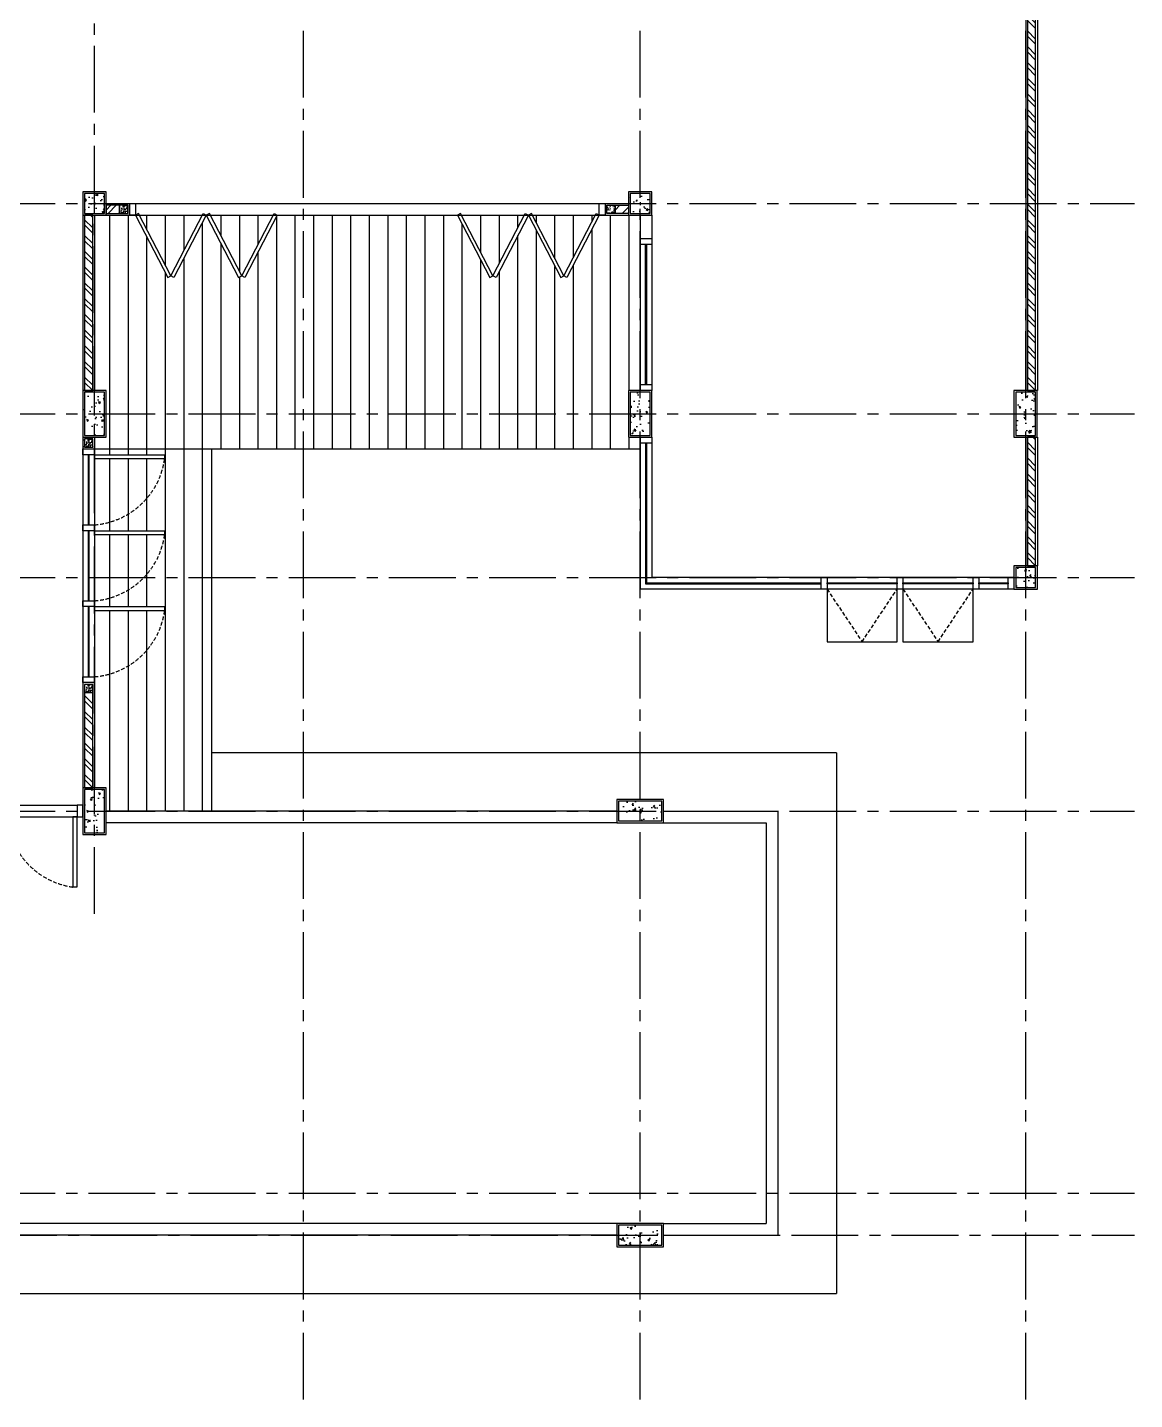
# Model space of a CAD drawing. Header units: millimetres. Extents: x 3619198 to 7257128, y 1926389 to 3866821.
# Drawn here: x 3629590 to 3639066, y 1926389 to 1938133 of the extents above; entities that cross this region are included whole.
import ezdxf

# ---------------------------------------------------------------- set-up
doc = ezdxf.new("R2010")
doc.units = ezdxf.units.MM
doc.linetypes.add('CENTER2', pattern=[28.575, 19.05, -3.175, 3.175, -3.175])
doc.linetypes.add('HIDDEN2', pattern=[4.7625, 3.175, -1.5875])
for name, color, linetype in [('01', 1, 'Continuous'), ('02', 2, 'Continuous'), ('03', 3, 'Continuous'), ('05', 4, 'Continuous'), ('GL', 253, 'CENTER2'), ('hatch', 253, 'Continuous'), ('lay', 253, 'HIDDEN2')]:
    doc.layers.add(name, color=color, linetype=linetype)
pattern_1 = [(50, (2450, 8470), (54.6554007, -4.78172566), [5.715, -62.865]), (355, (2450, 8470), (-10.5730264, 57.3170536), [4.572, -50.29217525]), (100.4514447, (2454.555, 8469.6), (44.0823741, 52.5353256), [4.85700264, -53.4270734]), (46.1842, (2450, 8485.24), (81.3237123, -12.6126984), [8.5725, -94.2975]), (96.6355576, (2456.78, 8484.19), (71.2212402, 74.2278374), [7.285507, -80.1406824]), (351.1841512, (2450, 8485.24), (71.2212402, 74.2278374), [6.8579901, -75.4379196]), (21, (2457.62, 8481.43), (45.4843174, -30.67955946), [5.715, -62.865]), (326, (2457.62, 8481.43), (18.5406085, 55.2563898), [4.572, -50.292]), (71.451445, (2461.41, 8478.873), (64.0249258, 24.57683067), [4.85700264, -53.4269813]), (37.5, (2450, 8470), (0.926580975, 25.36651166), [0, -49.6824, 0, -51.054, 0, -50.4825]), (7.5, (2450, 8470), (20.04589875, 30.05417245), [0, -29.1084, 0, -48.5394, 0, -19.2405]), (327.5, (2433.007, 8470), (40.67717855, -1.7186232), [0, -19.05, 0, -59.436, 0, -78.867]), (317.5, (2425.387, 8470), (44.43875442, 7.6279473), [0, -24.765, 0, -39.4716, 0, -56.007])]
pattern_2 = [(45, (5300, 8470), (-67.351921, 67.351921), []), (45, (5344.9, 8470), (-67.351921, 67.351921), [])]

# ---------------------------------------------------------------- blocks, each defined once
blk = doc.blocks.new('C1')
at = {"layer": 'hatch'}
h = blk.add_hatch(dxfattribs=at)
h.set_pattern_fill('AR-CONC', color=256)
h.paths.add_polyline_path([(3631429, 1930837), (3631429, 1930667), (3631799, 1930667), (3631799, 1930837)])
at = {"layer": '01'}
blk.add_lwpolyline([(3631414, 1930852), (3631414, 1930652), (3631814, 1930652), (3631814, 1930852)], close=True, dxfattribs=at)
at = {"layer": '05'}
blk.add_lwpolyline([(3631429, 1930837), (3631429, 1930667), (3631799, 1930667), (3631799, 1930837)], close=True, dxfattribs=at)
for points in [[(3631614, 1930765), (3631614, 1930738)], [(3631600, 1930752), (3631627, 1930752)]]:
    blk.add_lwpolyline(points, dxfattribs=at)
blk = doc.blocks.new('C2')
at = {"layer": 'hatch'}
h = blk.add_hatch(dxfattribs=at)
h.set_pattern_fill('AR-CONC', color=256)
h.paths.add_polyline_path([(3632139, 1930805), (3632309, 1930805), (3632309, 1930975), (3632139, 1930975)])
at = {"layer": '01'}
blk.add_lwpolyline([(3632124, 1930790), (3632324, 1930790), (3632324, 1930990), (3632124, 1930990)], close=True, dxfattribs=at)
at = {"layer": '05'}
blk.add_lwpolyline([(3632139, 1930805), (3632309, 1930805), (3632309, 1930975), (3632139, 1930975)], close=True, dxfattribs=at)
for points in [[(3632211, 1930890), (3632238, 1930890)], [(3632224, 1930903), (3632224, 1930876)]]:
    blk.add_lwpolyline(points, dxfattribs=at)
blk = doc.blocks.new('AD1')
at = {"layer": '01'}
for points in [[(3628814, 1931476), (3630014, 1931476)], [(3628814, 1931376), (3628814, 1930776), (3628849, 1930776), (3628849, 1931376), (3628814, 1931376)], [(3628814, 1931376), (3630014, 1931376)], [(3629979, 1931376), (3629979, 1930776), (3630014, 1930776), (3630014, 1931376), (3629979, 1931376)]]:
    blk.add_lwpolyline(points, dxfattribs=at)
at = {"layer": '02'}
for points in [[(3628764, 1931376), (3628814, 1931376), (3628814, 1931476), (3628764, 1931476)], [(3630014, 1931376), (3630064, 1931376), (3630064, 1931476), (3630014, 1931476)]]:
    blk.add_lwpolyline(points, close=True, dxfattribs=at)
at = {"layer": 'lay', "ltscale": 10}
for centre, start, end in [((3628759, 1931426), 277.8635, 355.5781), ((3630069, 1931426), 184.4219, 262.1365)]:
    blk.add_arc(centre, 657, start, end, dxfattribs=at)

msp = doc.modelspace()

# ---------------------------------------------------------------- hatches: boundary and pattern name
at = {"layer": 'hatch'}
h = msp.add_hatch(dxfattribs=at)
h.set_pattern_fill('ANSI32', color=256, scale=10, angle=90)
h.set_pattern_definition([(135, (5566289.33, -1692873.32), (-67.351921, -67.351921), []), (135, (5566289.33, -1692828.42), (-67.351921, -67.351921), [])])
h.paths.add_polyline_path([(3638218.8, 1935025.5), (3638218.8, 1940625.5), (3638148.8, 1940625.5), (3638148.8, 1935025.5)])
h = msp.add_hatch(dxfattribs=at)
h.set_pattern_fill('ANSI32', color=256, scale=10, angle=90)
h.set_pattern_definition([(135, (5558219.33, -1692873.32), (-67.351921, -67.351921), []), (135, (5558219.33, -1692828.42), (-67.351921, -67.351921), [])])
h.paths.add_polyline_path([(3630148.8, 1935025.5), (3630148.8, 1936525.5), (3630078.8, 1936525.5), (3630078.8, 1935025.5)])
h = msp.add_hatch(dxfattribs=at)
h.set_pattern_fill('ANSI31', color=256, scale=50, angle=45)
h.paths.add_polyline_path([(3631953.8, 1936525.5), (3631727.1, 1936525.5), (3631450.4, 1935993.1), (3631423.8, 1936007), (3631397.2, 1935993.1), (3631120.5, 1936525.5), (3630843.8, 1935993.1), (3630817.2, 1936007), (3630790.5, 1935993.1), (3630513.8, 1936525.5), (3630263.8, 1936525.5), (3630163.8, 1936525.5), (3630163.8, 1935025.5), (3630263.8, 1935025.5), (3630263.8, 1934825.5), (3631953.8, 1934825.5)])
h.paths.add_polyline_path([(3631693.3, 1936525.5), (3631154.3, 1936525.5), (3631423.8, 1936007)], flags=17)
h.paths.add_polyline_path([(3631086.7, 1936525.5), (3630547.6, 1936525.5), (3630817.2, 1936007)], flags=17)
h.paths.add_polyline_path([(3634833.8, 1936525.5), (3634733.8, 1936525.5), (3634483.8, 1936525.5), (3634207.1, 1935993.1), (3634180.5, 1936007), (3634153.9, 1935993.1), (3633877.2, 1936525.5), (3633600.5, 1935993.1), (3633573.8, 1936007), (3633547.2, 1935993.1), (3633270.5, 1936525.5), (3631953.8, 1936525.5), (3631953.8, 1934825.5), (3634733.8, 1934825.5), (3634733.8, 1935025.5), (3634833.8, 1935025.5)])
h.paths.add_polyline_path([(3633843.4, 1936525.5), (3633304.3, 1936525.5), (3633573.8, 1936007)], flags=17)
h.paths.add_polyline_path([(3634450, 1936525.5), (3633911, 1936525.5), (3634180.5, 1936007)], flags=17)
h.paths.add_polyline_path([(3634733.8, 1934825.5), (3631953.8, 1934825.5), (3631953.8, 1934525.5), (3634833.8, 1934525.5), (3634833.8, 1934625.5), (3634733.8, 1934625.5)])
h.paths.add_polyline_path([(3631953.8, 1934825.5), (3630263.8, 1934825.5), (3630263.8, 1934625.5), (3630163.8, 1934625.5), (3630163.8, 1934525.5), (3631953.8, 1934525.5)])
h = msp.add_hatch(dxfattribs=at)
h.set_pattern_fill('ANSI32', color=256, scale=10)
h.set_pattern_definition(pattern_2)
h.paths.add_polyline_path([(3630263.8, 1936540.5), (3630378.8, 1936540.5), (3630378.8, 1936610.5), (3630263.8, 1936610.5)])
h = msp.add_hatch(dxfattribs=at)
h.set_pattern_fill('AR-CONC', color=256, scale=0.3)
h.set_pattern_definition(pattern_1)
h.paths.add_polyline_path([(3630378.8, 1936540.5), (3630448.8, 1936540.5), (3630448.8, 1936610.5), (3630378.8, 1936610.5)])
h = msp.add_hatch(dxfattribs=at)
h.set_pattern_fill('AR-CONC', color=256, scale=0.3)
h.set_pattern_definition(pattern_1)
h.paths.add_polyline_path([(3634618.8, 1936540.5), (3634548.8, 1936540.5), (3634548.8, 1936610.5), (3634618.8, 1936610.5)])
h = msp.add_hatch(dxfattribs=at)
h.set_pattern_fill('ANSI32', color=256, scale=10)
h.set_pattern_definition(pattern_2)
h.paths.add_polyline_path([(3634733.8, 1936540.5), (3634618.8, 1936540.5), (3634618.8, 1936610.5), (3634733.8, 1936610.5)])
h = msp.add_hatch(dxfattribs=at)
h.set_pattern_fill('AR-CONC', color=256, scale=0.3)
h.set_pattern_definition([(50, (2150, 6470), (54.6554007, -4.78172566), [5.715, -62.865]), (355, (2150, 6470), (-10.5730264, 57.3170536), [4.572, -50.29217525]), (100.4514447, (2154.555, 6469.6), (44.0823741, 52.5353256), [4.85700264, -53.4270734]), (46.1842, (2150, 6485.24), (81.3237123, -12.6126984), [8.5725, -94.2975]), (96.6355576, (2156.78, 6484.19), (71.2212402, 74.2278374), [7.285507, -80.1406824]), (351.1841512, (2150, 6485.24), (71.2212402, 74.2278374), [6.8579901, -75.4379196]), (21, (2157.62, 6481.43), (45.4843174, -30.67955946), [5.715, -62.865]), (326, (2157.62, 6481.43), (18.5406085, 55.2563898), [4.572, -50.292]), (71.451445, (2161.41, 6478.873), (64.0249258, 24.57683067), [4.85700264, -53.4269813]), (37.5, (2150, 6470), (0.926580975, 25.36651166), [0, -49.6824, 0, -51.054, 0, -50.4825]), (7.5, (2150, 6470), (20.04589875, 30.05417245), [0, -29.1084, 0, -48.5394, 0, -19.2405]), (327.5, (2133.007, 6470), (40.67717855, -1.7186232), [0, -19.05, 0, -59.436, 0, -78.867]), (317.5, (2125.387, 6470), (44.43875442, 7.6279473), [0, -24.765, 0, -39.4716, 0, -56.007])])
h.paths.add_polyline_path([(3630078.8, 1934540.5), (3630148.8, 1934540.5), (3630148.8, 1934610.5), (3630078.8, 1934610.5)])
h = msp.add_hatch(dxfattribs=at)
h.set_pattern_fill('ANSI31', color=256, scale=50, angle=45)
h.paths.add_polyline_path([(3630763.8, 1934440.5), (3630163.8, 1934440.5), (3630163.8, 1933875.5, 0.3527178)], flags=16)
h.paths.add_polyline_path([(3631163.8, 1934525.5), (3630163.8, 1934525.5), (3630163.8, 1934475.5), (3630763.8, 1934475.5), (3630763.8, 1934440.5, -0.3527178), (3630163.8, 1933875.5), (3630163.8, 1933825.5), (3630763.8, 1933825.5), (3630763.8, 1933790.5, -0.1582358), (3630587, 1933425.5), (3631163.8, 1933425.5)])
h.paths.add_polyline_path([(3630763.8, 1933790.5), (3630163.8, 1933790.5), (3630163.8, 1933425.5), (3630587, 1933425.5, 0.1582358)], flags=16)
h.paths.add_polyline_path([(3630587, 1933425.5), (3630163.8, 1933425.5), (3630163.8, 1933225.5, 0.1842013)], flags=17)
h.paths.add_polyline_path([(3631163.8, 1933425.5), (3630587, 1933425.5, -0.1842013), (3630163.8, 1933225.5), (3630163.8, 1933175.5), (3630763.8, 1933175.5), (3630763.8, 1933140.5, -0.3527178), (3630163.8, 1932575.5), (3630163.8, 1932525.5), (3630163.8, 1931625.5), (3630263.8, 1931625.5), (3630263.8, 1931425.5), (3631163.8, 1931425.5)])
h.paths.add_polyline_path([(3630763.8, 1933140.5), (3630163.8, 1933140.5), (3630163.8, 1932575.5, 0.3527178)], flags=16)
h = msp.add_hatch(dxfattribs=at)
h.set_pattern_fill('ANSI32', color=256, scale=10, angle=90)
h.set_pattern_definition([(135, (5566289.33, -1694373.32), (-67.351921, -67.351921), []), (135, (5566289.33, -1694328.42), (-67.351921, -67.351921), [])])
h.paths.add_polyline_path([(3638218.8, 1933525.5), (3638218.8, 1934625.5), (3638148.8, 1934625.5), (3638148.8, 1933525.5)])
h = msp.add_hatch(dxfattribs=at)
h.set_pattern_fill('AR-CONC', color=256, scale=0.3)
h.set_pattern_definition([(50, (2150, 4370), (54.6554007, -4.78172566), [5.715, -62.865]), (355, (2150, 4370), (-10.5730264, 57.3170536), [4.572, -50.29217525]), (100.4514447, (2154.555, 4369.6), (44.0823741, 52.5353256), [4.85700264, -53.4270734]), (46.1842, (2150, 4385.24), (81.3237123, -12.6126984), [8.5725, -94.2975]), (96.6355576, (2156.78, 4384.19), (71.2212402, 74.2278374), [7.285507, -80.1406824]), (351.1841512, (2150, 4385.24), (71.2212402, 74.2278374), [6.8579901, -75.4379196]), (21, (2157.62, 4381.43), (45.4843174, -30.67955946), [5.715, -62.865]), (326, (2157.62, 4381.43), (18.5406085, 55.2563898), [4.572, -50.292]), (71.451445, (2161.41, 4378.873), (64.0249258, 24.57683067), [4.85700264, -53.4269813]), (37.5, (2150, 4370), (0.926580975, 25.36651166), [0, -49.6824, 0, -51.054, 0, -50.4825]), (7.5, (2150, 4370), (20.04589875, 30.05417245), [0, -29.1084, 0, -48.5394, 0, -19.2405]), (327.5, (2133.007, 4370), (40.67717855, -1.7186232), [0, -19.05, 0, -59.436, 0, -78.867]), (317.5, (2125.387, 4370), (44.43875442, 7.6279473), [0, -24.765, 0, -39.4716, 0, -56.007])])
h.paths.add_polyline_path([(3630078.8, 1932440.5), (3630148.8, 1932440.5), (3630148.8, 1932510.5), (3630078.8, 1932510.5)])
h = msp.add_hatch(dxfattribs=at)
h.set_pattern_fill('ANSI32', color=256, scale=10, angle=90)
h.set_pattern_definition([(135, (5558219.33, -1696273.32), (-67.351921, -67.351921), []), (135, (5558219.33, -1696228.42), (-67.351921, -67.351921), [])])
h.paths.add_polyline_path([(3630148.8, 1931625.5), (3630148.8, 1932440.5), (3630078.8, 1932440.5), (3630078.8, 1931625.5)])

# ---------------------------------------------------------------- linework, layer by layer
at = {"layer": '01'}
for points in [[(3638133.8, 1940625.5), (3638133.8, 1935025.5)], [(3638233.8, 1940625.5), (3638233.8, 1935025.5)], [(3630063.8, 1936525.5), (3630063.8, 1935025.5)], [(3630163.8, 1936525.5), (3630163.8, 1935025.5)], [(3630263.8, 1936625.5), (3634733.8, 1936625.5)], [(3630263.8, 1936525.5), (3634733.8, 1936525.5)], [(3630463.8, 1936625.5), (3630463.8, 1936525.5)], [(3630513.8, 1936525.5), (3630790.5, 1935993.1), (3630817.2, 1936007), (3630540.4, 1936539.3), (3630513.8, 1936525.5)], [(3631120.5, 1936525.5), (3630843.8, 1935993.1), (3630817.2, 1936007), (3631093.9, 1936539.3), (3631120.5, 1936525.5)], [(3631120.5, 1936525.5), (3631397.2, 1935993.1), (3631423.8, 1936007), (3631147.1, 1936539.3), (3631120.5, 1936525.5)], [(3631727.1, 1936525.5), (3631450.4, 1935993.1), (3631423.8, 1936007), (3631700.5, 1936539.3), (3631727.1, 1936525.5)], [(3633270.5, 1936525.5), (3633547.2, 1935993.1), (3633573.8, 1936007), (3633297.1, 1936539.3), (3633270.5, 1936525.5)], [(3633877.2, 1936525.5), (3633600.5, 1935993.1), (3633573.8, 1936007), (3633850.5, 1936539.3), (3633877.2, 1936525.5)], [(3633877.2, 1936525.5), (3634153.9, 1935993.1), (3634180.5, 1936007), (3633903.8, 1936539.3), (3633877.2, 1936525.5)], [(3634483.8, 1936525.5), (3634207.1, 1935993.1), (3634180.5, 1936007), (3634457.2, 1936539.3), (3634483.8, 1936525.5)], [(3634533.8, 1936625.5), (3634533.8, 1936525.5)], [(3634833.8, 1936525.5), (3634833.8, 1935025.5)], [(3634933.8, 1936525.5), (3634933.8, 1935025.5)], [(3630063.8, 1934625.5), (3630063.8, 1931625.5)], [(3630163.8, 1934625.5), (3630163.8, 1931625.5)], [(3634833.8, 1934625.5), (3634833.8, 1933325.5)], [(3634933.8, 1934625.5), (3634933.8, 1933425.5)], [(3638133.8, 1934625.5), (3638133.8, 1933525.5)], [(3638233.8, 1934625.5), (3638233.8, 1933525.5)], [(3630163.8, 1934475.5), (3630763.8, 1934475.5), (3630763.8, 1934440.5), (3630163.8, 1934440.5), (3630163.8, 1934475.5)], [(3630163.8, 1933825.5), (3630763.8, 1933825.5), (3630763.8, 1933790.5), (3630163.8, 1933790.5), (3630163.8, 1933825.5)], [(3638033.8, 1933425.5), (3634933.8, 1933425.5)], [(3638033.8, 1933325.5), (3634833.8, 1933325.5)], [(3636433.8, 1933325.5), (3636433.8, 1932875.5), (3637033.8, 1932875.5), (3637033.8, 1933325.5)], [(3637083.8, 1933325.5), (3637083.8, 1932875.5), (3637683.8, 1932875.5), (3637683.8, 1933325.5)], [(3630163.8, 1933175.5), (3630763.8, 1933175.5), (3630763.8, 1933140.5), (3630163.8, 1933140.5), (3630163.8, 1933175.5)], [(3634633.8, 1931425.5), (3630263.8, 1931425.5)], [(3635033.8, 1931425.5), (3636013.8, 1931425.5)], [(3636013.8, 1931425.5), (3636013.8, 1927795.5)], [(3634633.8, 1931325.5), (3630263.8, 1931325.5)], [(3635033.8, 1931325.5), (3635913.8, 1931325.5)], [(3635913.8, 1931325.5), (3635913.8, 1927895.5)], [(3634633.8, 1927895.5), (3628763.8, 1927895.5)], [(3635033.8, 1927895.5), (3635913.8, 1927895.5)], [(3634633.8, 1927795.5), (3628763.8, 1927795.5)], [(3635033.8, 1927795.5), (3636013.8, 1927795.5)]]:
    msp.add_lwpolyline(points, dxfattribs=at)
at = {"layer": '02'}
for points in [[(3638218.8, 1935025.5), (3638218.8, 1940625.5), (3638148.8, 1940625.5), (3638148.8, 1935025.5)], [(3630148.8, 1935025.5), (3630148.8, 1936525.5), (3630078.8, 1936525.5), (3630078.8, 1935025.5)], [(3630263.8, 1936540.5), (3630378.8, 1936540.5), (3630378.8, 1936610.5), (3630263.8, 1936610.5)], [(3634733.8, 1936540.5), (3634618.8, 1936540.5), (3634618.8, 1936610.5), (3634733.8, 1936610.5)], [(3638218.8, 1933525.5), (3638218.8, 1934625.5), (3638148.8, 1934625.5), (3638148.8, 1933525.5)], [(3630148.8, 1931625.5), (3630148.8, 1932440.5), (3630078.8, 1932440.5), (3630078.8, 1931625.5)]]:
    msp.add_lwpolyline(points, close=True, dxfattribs=at)
for points in [[(3630463.8, 1936625.5), (3630513.8, 1936625.5), (3630513.8, 1936525.5), (3630463.8, 1936525.5), (3630463.8, 1936625.5)], [(3634483.8, 1936625.5), (3634533.8, 1936625.5), (3634533.8, 1936525.5), (3634483.8, 1936525.5), (3634483.8, 1936625.5)], [(3634833.8, 1936275.5), (3634833.8, 1936325.5), (3634933.8, 1936325.5), (3634933.8, 1936275.5), (3634833.8, 1936275.5)], [(3634888.8, 1936275.5), (3634888.8, 1935075.5), (3634878.8, 1935075.5), (3634878.8, 1936275.5), (3634888.8, 1936275.5)], [(3634833.8, 1935025.5), (3634833.8, 1935075.5), (3634933.8, 1935075.5), (3634933.8, 1935025.5), (3634833.8, 1935025.5)], [(3630063.8, 1934475.5), (3630063.8, 1934525.5), (3630163.8, 1934525.5), (3630163.8, 1934475.5), (3630063.8, 1934475.5)], [(3634833.8, 1934575.5), (3634833.8, 1934625.5), (3634933.8, 1934625.5), (3634933.8, 1934575.5), (3634833.8, 1934575.5)], [(3634878.8, 1934575.5), (3634878.8, 1933370.5), (3636383.8, 1933370.5)], [(3634888.8, 1934575.5), (3634888.8, 1933380.5), (3636383.8, 1933380.5)], [(3630108.8, 1934475.5), (3630108.8, 1933875.5), (3630118.8, 1933875.5), (3630118.8, 1934475.5), (3630108.8, 1934475.5)], [(3630063.8, 1933825.5), (3630063.8, 1933875.5), (3630163.8, 1933875.5), (3630163.8, 1933825.5), (3630063.8, 1933825.5)], [(3630108.8, 1933825.5), (3630108.8, 1933225.5), (3630118.8, 1933225.5), (3630118.8, 1933825.5), (3630108.8, 1933825.5)], [(3636383.8, 1933425.5), (3636433.8, 1933425.5), (3636433.8, 1933325.5), (3636383.8, 1933325.5), (3636383.8, 1933425.5)], [(3636433.8, 1933380.5), (3637033.8, 1933380.5), (3637033.8, 1933370.5), (3636433.8, 1933370.5), (3636433.8, 1933380.5)], [(3637033.8, 1933425.5), (3637083.8, 1933425.5), (3637083.8, 1933325.5), (3637033.8, 1933325.5), (3637033.8, 1933425.5)], [(3637083.8, 1933380.5), (3637683.8, 1933380.5), (3637683.8, 1933370.5), (3637083.8, 1933370.5), (3637083.8, 1933380.5)], [(3637683.8, 1933425.5), (3637733.8, 1933425.5), (3637733.8, 1933325.5), (3637683.8, 1933325.5), (3637683.8, 1933425.5)], [(3637733.8, 1933380.5), (3637983.8, 1933380.5), (3637983.8, 1933370.5), (3637733.8, 1933370.5), (3637733.8, 1933380.5)], [(3637983.8, 1933425.5), (3638033.8, 1933425.5), (3638033.8, 1933325.5), (3637983.8, 1933325.5), (3637983.8, 1933425.5)], [(3630063.8, 1933175.5), (3630063.8, 1933225.5), (3630163.8, 1933225.5), (3630163.8, 1933175.5), (3630063.8, 1933175.5)], [(3630108.8, 1933175.5), (3630108.8, 1932575.5), (3630118.8, 1932575.5), (3630118.8, 1933175.5), (3630108.8, 1933175.5)], [(3630063.8, 1932525.5), (3630063.8, 1932575.5), (3630163.8, 1932575.5), (3630163.8, 1932525.5), (3630063.8, 1932525.5)]]:
    msp.add_lwpolyline(points, dxfattribs=at)
at = {"layer": '03'}
for points in [[(3630378.8, 1936540.5), (3630448.8, 1936540.5), (3630448.8, 1936610.5), (3630378.8, 1936610.5)], [(3634618.8, 1936540.5), (3634548.8, 1936540.5), (3634548.8, 1936610.5), (3634618.8, 1936610.5)], [(3630078.8, 1934540.5), (3630148.8, 1934540.5), (3630148.8, 1934610.5), (3630078.8, 1934610.5)], [(3630078.8, 1932440.5), (3630148.8, 1932440.5), (3630148.8, 1932510.5), (3630078.8, 1932510.5)]]:
    msp.add_lwpolyline(points, close=True, dxfattribs=at)
at = {"layer": 'GL', "ltscale": 30}
for points in [[(3630163.8, 1930546), (3630163.8, 1947952.6)], [(3631953.8, 1926388.7), (3631953.8, 1947952.6)], [(3634833.8, 1926388.7), (3634833.8, 1947952.6)], [(3638133.8, 1926388.7), (3638133.8, 1947952.6)], [(3622396.8, 1936625.5), (3639065.8, 1936625.5)], [(3622396.8, 1934825.5), (3639065.8, 1934825.5)], [(3622396.8, 1933425.5), (3639065.8, 1933425.5)], [(3622396.8, 1931425.5), (3639065.8, 1931425.5)], [(3622396.8, 1928155.5), (3639065.8, 1928155.5)], [(3622413, 1927795.5), (3639065.8, 1927795.5)]]:
    msp.add_lwpolyline(points, dxfattribs=at)
at = {"layer": 'hatch'}
for points in [[(3630163.8, 1934525.5), (3634833.8, 1934525.5)], [(3631163.8, 1934525.5), (3631163.8, 1931425.5)], [(3636513.8, 1931925.5), (3631163.8, 1931925.5)], [(3636513.8, 1931925.5), (3636513.8, 1927295.5)], [(3628763.8, 1927295.5), (3636513.8, 1927295.5)]]:
    msp.add_lwpolyline(points, dxfattribs=at)
at = {"layer": 'lay', "ltscale": 10}
for points in [[(3636433.8, 1933325.5), (3636733.8, 1932875.5), (3637033.8, 1933325.5)], [(3637083.8, 1933325.5), (3637383.8, 1932875.5), (3637683.8, 1933325.5)]]:
    msp.add_lwpolyline(points, dxfattribs=at)
for centre in [(3630113.2, 1934530.4), (3630113.2, 1933880.4), (3630113.2, 1933230.4)]:
    msp.add_arc(centre, 656.8, 274.42188, 352.13649, dxfattribs=at)

# ---------------------------------------------------------------- block references
for name, p in [('C2', (-2060.3, 5735.6)), ('C2', (2609.7, 5735.6)), ('C2', (5909.7, 2535.6)), ('C1', (3220.1, 674)), ('C1', (3220.1, -2956))]:
    msp.add_blockref(name, p)
at = {"rotation": 90}
for p in [(5560915.4, -1696788.2), (5565585.4, -1696788.2), (5568885.4, -1696788.2), (5560915.4, -1700188.2)]:
    msp.add_blockref('C1', p, dxfattribs=at)
at = {"layer": '01'}
msp.add_blockref('AD1', (0, 0), dxfattribs=at)

doc.saveas('drawing.dxf')
